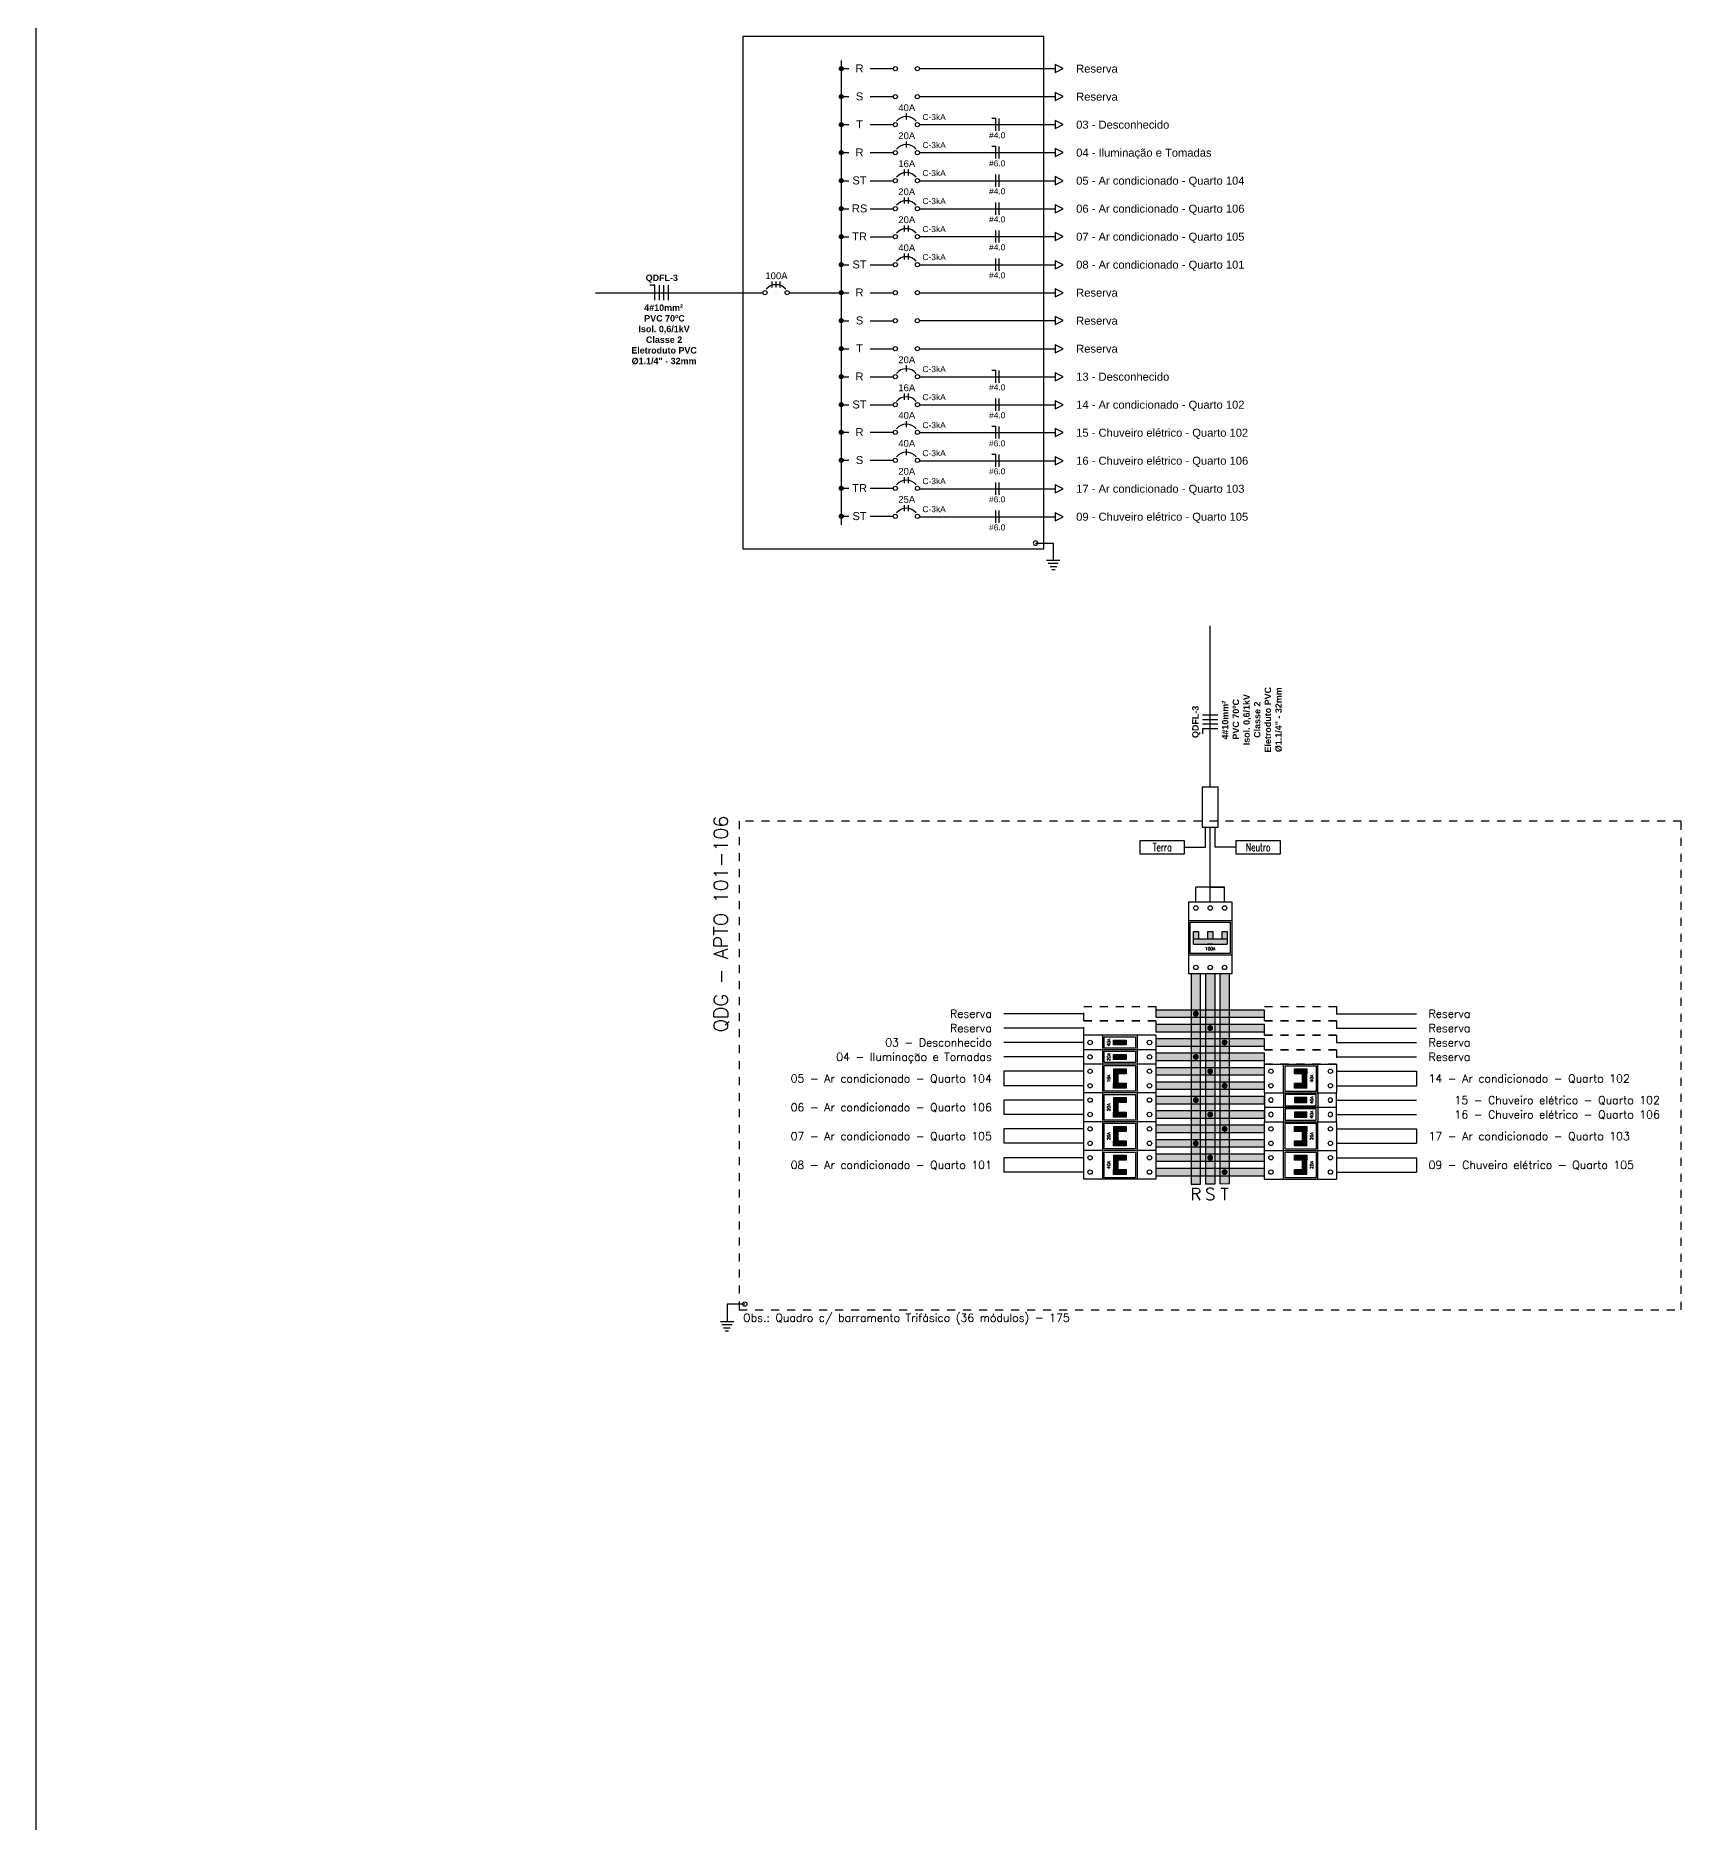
# Model space of a CAD drawing. Extents: x 1450 to 1868, y 82 to 351.
# Drawn here: x 1595.58 to 1616.16, y 166.85 to 189.18 of the extents above; entities that cross this region are included whole.
import ezdxf
from ezdxf.enums import TextEntityAlignment as Align

# ---------------------------------------------------------------- set-up
doc = ezdxf.new("R2010")
doc.units = 0
doc.header["$LTSCALE"] = 0.5
doc.linetypes.add('CONTORNO_QUADRO_T', pattern=[0.35, 0.2, -0.15])
doc.linetypes.add('ELETRODUTO_POLIETILENO_PISO', pattern=[0.55, 0.4, -0.15])
doc.layers.get('0').update_dxf_attribs({"linetype": 'CONTINUOUS'})
for name, color, linetype in [('Condutor Unifilar - Barramento nu', 1, 'CONTINUOUS'), ('DIAGRAMAS_BARRAMENTO', 2, 'CONTINUOUS'), ('DIAGRAMAS_CONTORNO', 2, 'CONTINUOUS'), ('DIAGRAMAS_LINHA', 2, 'CONTINUOUS'), ('DIAGRAMAS_TEXTO', 5, 'CONTINUOUS'), ('DISP_PROTECAO', 1, 'CONTINUOUS'), ('FAM-DISJUNTORES', 1, 'CONTINUOUS'), ('FIACAO', 7, 'CONTINUOUS'), ('INDICACAO_CIRCUITO', 2, 'CONTINUOUS'), ('INDICACAO_CIRCUITO_FIA', 2, 'CONTINUOUS'), ('INDICACAO_POTENCIA', 1, 'CONTINUOUS'), ('Texto Unifilar - 0.3 Vermelho', 80, 'CONTINUOUS')]:
    doc.layers.add(name, color=color, linetype=linetype)
doc.styles.add('Arial', font='arialbd.ttf', dxfattribs={"height": 100})
doc.styles.add('FAM-ARIAL', font='arial.ttf')
doc.styles.add('ROMANS', font='simplex.shx')

# ---------------------------------------------------------------- blocks, each defined once
blk = doc.blocks.new('*U1494', base_point=(1457.387, 88.606))
at = {"linetype": 'Continuous'}
for centre in [(1457.413, 88.606), (1457.69, 88.606)]:
    blk.add_circle(centre, 0.026, dxfattribs=at)
blk.add_arc((1457.551, 88.544), 0.162, 39.9589, 140.0411, dxfattribs=at)
blk = doc.blocks.new('*U1495', base_point=(1457.387, 88.606))
at = {"linetype": 'Continuous'}
for centre in [(1457.413, 88.606), (1457.69, 88.606)]:
    blk.add_circle(centre, 0.026, dxfattribs=at)
blk.add_arc((1457.551, 88.544), 0.162, 39.9589, 140.0411, dxfattribs=at)
blk = doc.blocks.new('*U1498', base_point=(1457.387, 88.606))
at = {"linetype": 'Continuous'}
for centre in [(1457.413, 88.606), (1457.69, 88.606)]:
    blk.add_circle(centre, 0.026, dxfattribs=at)
blk.add_arc((1457.551, 88.544), 0.162, 39.9589, 140.0411, dxfattribs=at)
blk = doc.blocks.new('*U1501', base_point=(1457.387, 88.606))
at = {"linetype": 'Continuous'}
for centre in [(1457.413, 88.606), (1457.69, 88.606)]:
    blk.add_circle(centre, 0.026, dxfattribs=at)
blk.add_arc((1457.551, 88.544), 0.162, 39.9589, 140.0411, dxfattribs=at)
blk = doc.blocks.new('*U1502', base_point=(1457.387, 88.606))
at = {"linetype": 'Continuous'}
for centre in [(1457.413, 88.606), (1457.69, 88.606)]:
    blk.add_circle(centre, 0.026, dxfattribs=at)
blk.add_arc((1457.551, 88.544), 0.162, 39.9589, 140.0411, dxfattribs=at)
blk = doc.blocks.new('*U1503', base_point=(1457.387, 88.606))
at = {"linetype": 'Continuous'}
for centre in [(1457.413, 88.606), (1457.69, 88.606)]:
    blk.add_circle(centre, 0.026, dxfattribs=at)
blk.add_arc((1457.551, 88.544), 0.162, 39.9589, 140.0411, dxfattribs=at)
blk = doc.blocks.new('*U1489', base_point=(576.82, 148.75))
blk.add_line((576.82, 148.56), (576.82, 148.94))
blk = doc.blocks.new('*U1504', base_point=(1457.551, 88.706))
at = {"xscale": 0.2, "yscale": 0.2, "zscale": 0.2}
for p in [(1457.526, 88.706), (1457.576, 88.706)]:
    blk.add_blockref('*U1489', p, dxfattribs=at)
blk = doc.blocks.new('*U1509', base_point=(1457.387, 88.606))
at = {"linetype": 'Continuous'}
for centre in [(1457.413, 88.606), (1457.69, 88.606)]:
    blk.add_circle(centre, 0.026, dxfattribs=at)
blk.add_arc((1457.551, 88.544), 0.162, 39.9589, 140.0411, dxfattribs=at)
blk = doc.blocks.new('*U1510', base_point=(1457.387, 88.606))
at = {"linetype": 'Continuous'}
for centre in [(1457.413, 88.606), (1457.69, 88.606)]:
    blk.add_circle(centre, 0.026, dxfattribs=at)
blk.add_arc((1457.551, 88.544), 0.162, 39.9589, 140.0411, dxfattribs=at)
blk = doc.blocks.new('TERRAQD')
at = {"color": 3, "linetype": 'ByBlock'}
for p, q in [((0, 0), (-0.444, 0)), ((-0.444, 0), (-0.444, -0.435)), ((-0.609, -0.435), (-0.274, -0.435)), ((-0.57, -0.513), (-0.319, -0.513)), ((-0.531, -0.591), (-0.363, -0.591)), ((-0.492, -0.67), (-0.408, -0.67))]:
    blk.add_line(p, q, dxfattribs=at)
blk.add_circle((0, 0), 0.0554, dxfattribs=at)
blk = doc.blocks.new('*U1514', base_point=(1457.387, 88.606))
at = {"linetype": 'Continuous'}
for centre in [(1457.413, 88.606), (1457.69, 88.606)]:
    blk.add_circle(centre, 0.026, dxfattribs=at)
blk.add_arc((1457.551, 88.544), 0.162, 39.9589, 140.0411, dxfattribs=at)
blk = doc.blocks.new('*U1519', base_point=(1476.451, 112.29))
for points in [[(1476.823, 112.321), (1476.823, 112.259), (1476.921, 112.259), (1476.921, 112.321)], [(1476.921, 112.259), (1476.98, 112.259), (1476.98, 112.321), (1476.921, 112.321)]]:
    blk.add_hatch(color=256).paths.add_polyline_path(points)
for p, q in [((1476.451, 112.38), (1477.351, 112.38)), ((1476.451, 112.2), (1476.451, 112.38)), ((1476.686, 112.2), (1476.686, 112.38)), ((1476.921, 112.321), (1476.921, 112.259)), ((1477.117, 112.2), (1477.117, 112.38)), ((1477.351, 112.38), (1477.351, 112.2)), ((1476.451, 112.2), (1477.351, 112.2))]:
    blk.add_line(p, q)
for points in [[(1476.706, 112.22), (1476.706, 112.36), (1477.097, 112.36), (1477.097, 112.22)], [(1476.823, 112.259), (1476.823, 112.321), (1476.98, 112.321), (1476.98, 112.259)]]:
    blk.add_lwpolyline(points, close=True)
for centre in [(1476.53, 112.29), (1477.273, 112.29)]:
    blk.add_circle(centre, 0.0274)
blk = doc.blocks.new('*U1520', base_point=(1476.451, 114.731))
h = blk.add_hatch(color=256)
h.paths.add_polyline_path([(1476.921, 114.852), (1476.823, 114.852), (1476.823, 114.79), (1476.921, 114.79)])
h.paths.add_polyline_path([(1476.823, 114.672), (1476.823, 114.61), (1476.921, 114.61), (1476.921, 114.672)])
blk.add_hatch(color=256).paths.add_polyline_path([(1476.98, 114.852), (1476.921, 114.852), (1476.921, 114.61), (1476.98, 114.61)])
for p, q in [((1476.451, 114.911), (1477.351, 114.911)), ((1476.451, 114.551), (1476.451, 114.911)), ((1476.686, 114.551), (1476.686, 114.911)), ((1476.823, 114.852), (1476.98, 114.852)), ((1476.823, 114.79), (1476.823, 114.852)), ((1476.921, 114.79), (1476.823, 114.79)), ((1476.921, 114.852), (1476.921, 114.61)), ((1476.98, 114.61), (1476.98, 114.852)), ((1476.98, 114.852), (1476.98, 114.79)), ((1477.117, 114.551), (1477.117, 114.911)), ((1477.351, 114.911), (1477.351, 114.551)), ((1476.451, 114.551), (1477.351, 114.551)), ((1476.823, 114.672), (1476.921, 114.672)), ((1476.823, 114.61), (1476.823, 114.672)), ((1476.98, 114.61), (1476.823, 114.61))]:
    blk.add_line(p, q)
blk.add_lwpolyline([(1476.706, 114.57), (1476.706, 114.891), (1477.097, 114.891), (1477.097, 114.57)], close=True)
for centre in [(1476.53, 114.821), (1477.273, 114.821), (1476.53, 114.641), (1477.273, 114.641)]:
    blk.add_circle(centre, 0.0274)
blk = doc.blocks.new('*U1521', base_point=(1476.451, 114.731))
h = blk.add_hatch(color=256)
h.paths.add_polyline_path([(1476.921, 114.852), (1476.823, 114.852), (1476.823, 114.79), (1476.921, 114.79)])
h.paths.add_polyline_path([(1476.823, 114.672), (1476.823, 114.61), (1476.921, 114.61), (1476.921, 114.672)])
blk.add_hatch(color=256).paths.add_polyline_path([(1476.98, 114.852), (1476.921, 114.852), (1476.921, 114.61), (1476.98, 114.61)])
for p, q in [((1476.451, 114.911), (1477.351, 114.911)), ((1476.451, 114.551), (1476.451, 114.911)), ((1476.686, 114.551), (1476.686, 114.911)), ((1476.823, 114.852), (1476.98, 114.852)), ((1476.823, 114.79), (1476.823, 114.852)), ((1476.921, 114.79), (1476.823, 114.79)), ((1476.921, 114.852), (1476.921, 114.61)), ((1476.98, 114.61), (1476.98, 114.852)), ((1476.98, 114.852), (1476.98, 114.79)), ((1477.117, 114.551), (1477.117, 114.911)), ((1477.351, 114.911), (1477.351, 114.551)), ((1476.451, 114.551), (1477.351, 114.551)), ((1476.823, 114.672), (1476.921, 114.672)), ((1476.823, 114.61), (1476.823, 114.672)), ((1476.98, 114.61), (1476.823, 114.61))]:
    blk.add_line(p, q)
blk.add_lwpolyline([(1476.706, 114.57), (1476.706, 114.891), (1477.097, 114.891), (1477.097, 114.57)], close=True)
for centre in [(1476.53, 114.821), (1477.273, 114.821), (1476.53, 114.641), (1477.273, 114.641)]:
    blk.add_circle(centre, 0.0274)
blk = doc.blocks.new('*U1522', base_point=(1476.451, 114.731))
h = blk.add_hatch(color=256)
h.paths.add_polyline_path([(1476.921, 114.852), (1476.823, 114.852), (1476.823, 114.79), (1476.921, 114.79)])
h.paths.add_polyline_path([(1476.823, 114.672), (1476.823, 114.61), (1476.921, 114.61), (1476.921, 114.672)])
blk.add_hatch(color=256).paths.add_polyline_path([(1476.98, 114.852), (1476.921, 114.852), (1476.921, 114.61), (1476.98, 114.61)])
for p, q in [((1476.451, 114.911), (1477.351, 114.911)), ((1476.451, 114.551), (1476.451, 114.911)), ((1476.686, 114.551), (1476.686, 114.911)), ((1476.823, 114.852), (1476.98, 114.852)), ((1476.823, 114.79), (1476.823, 114.852)), ((1476.921, 114.79), (1476.823, 114.79)), ((1476.921, 114.852), (1476.921, 114.61)), ((1476.98, 114.61), (1476.98, 114.852)), ((1476.98, 114.852), (1476.98, 114.79)), ((1477.117, 114.551), (1477.117, 114.911)), ((1477.351, 114.911), (1477.351, 114.551)), ((1476.451, 114.551), (1477.351, 114.551)), ((1476.823, 114.672), (1476.921, 114.672)), ((1476.823, 114.61), (1476.823, 114.672)), ((1476.98, 114.61), (1476.823, 114.61))]:
    blk.add_line(p, q)
blk.add_lwpolyline([(1476.706, 114.57), (1476.706, 114.891), (1477.097, 114.891), (1477.097, 114.57)], close=True)
for centre in [(1476.53, 114.821), (1477.273, 114.821), (1476.53, 114.641), (1477.273, 114.641)]:
    blk.add_circle(centre, 0.0274)
blk = doc.blocks.new('*U1523', base_point=(1476.451, 116.6))
h = blk.add_hatch(color=256)
h.paths.add_polyline_path([(1476.823, 116.812), (1476.823, 116.749), (1476.921, 116.749), (1476.921, 116.812)])
h.paths.add_polyline_path([(1476.823, 116.632), (1476.823, 116.569), (1476.921, 116.569), (1476.921, 116.632)])
h.paths.add_polyline_path([(1476.823, 116.452), (1476.823, 116.389), (1476.921, 116.389), (1476.921, 116.452)])
blk.add_hatch(color=256).paths.add_polyline_path([(1476.98, 116.812), (1476.921, 116.812), (1476.921, 116.389), (1476.98, 116.389)])
for p, q in [((1476.451, 116.87), (1477.351, 116.87)), ((1476.451, 116.33), (1476.451, 116.87)), ((1476.686, 116.33), (1476.686, 116.87)), ((1476.823, 116.749), (1476.823, 116.812)), ((1476.823, 116.812), (1476.98, 116.812)), ((1476.921, 116.812), (1476.921, 116.389)), ((1476.98, 116.389), (1476.98, 116.812)), ((1477.117, 116.33), (1477.117, 116.87)), ((1477.351, 116.87), (1477.351, 116.33)), ((1476.921, 116.749), (1476.823, 116.749)), ((1476.823, 116.632), (1476.921, 116.632)), ((1476.823, 116.569), (1476.823, 116.632)), ((1476.921, 116.569), (1476.823, 116.569)), ((1476.98, 116.632), (1476.98, 116.569)), ((1476.451, 116.33), (1477.351, 116.33)), ((1476.823, 116.452), (1476.921, 116.452)), ((1476.823, 116.389), (1476.823, 116.452)), ((1476.98, 116.389), (1476.823, 116.389))]:
    blk.add_line(p, q)
blk.add_lwpolyline([(1476.706, 116.35), (1476.706, 116.851), (1477.097, 116.851), (1477.097, 116.35)], close=True)
for centre in [(1476.53, 116.78), (1477.273, 116.78), (1476.53, 116.6), (1477.273, 116.6), (1476.53, 116.42), (1477.273, 116.42)]:
    blk.add_circle(centre, 0.0274)
blk = doc.blocks.new('*U1518', base_point=(1476.451, 114.731))
h = blk.add_hatch(color=256)
h.paths.add_polyline_path([(1476.921, 114.852), (1476.823, 114.852), (1476.823, 114.79), (1476.921, 114.79)])
h.paths.add_polyline_path([(1476.823, 114.672), (1476.823, 114.61), (1476.921, 114.61), (1476.921, 114.672)])
blk.add_hatch(color=256).paths.add_polyline_path([(1476.98, 114.852), (1476.921, 114.852), (1476.921, 114.61), (1476.98, 114.61)])
for p, q in [((1476.451, 114.911), (1477.351, 114.911)), ((1476.451, 114.551), (1476.451, 114.911)), ((1476.686, 114.551), (1476.686, 114.911)), ((1476.823, 114.852), (1476.98, 114.852)), ((1476.823, 114.79), (1476.823, 114.852)), ((1476.921, 114.79), (1476.823, 114.79)), ((1476.921, 114.852), (1476.921, 114.61)), ((1476.98, 114.61), (1476.98, 114.852)), ((1476.98, 114.852), (1476.98, 114.79)), ((1477.117, 114.551), (1477.117, 114.911)), ((1477.351, 114.911), (1477.351, 114.551)), ((1476.451, 114.551), (1477.351, 114.551)), ((1476.823, 114.672), (1476.921, 114.672)), ((1476.823, 114.61), (1476.823, 114.672)), ((1476.98, 114.61), (1476.823, 114.61))]:
    blk.add_line(p, q)
blk.add_lwpolyline([(1476.706, 114.57), (1476.706, 114.891), (1477.097, 114.891), (1477.097, 114.57)], close=True)
for centre in [(1476.53, 114.821), (1477.273, 114.821), (1476.53, 114.641), (1477.273, 114.641)]:
    blk.add_circle(centre, 0.0274)
blk = doc.blocks.new('*U1511', base_point=(1457.551, 88.706))
at = {"xscale": 0.2, "yscale": 0.2, "zscale": 0.2}
for p in [(1457.526, 88.706), (1457.576, 88.706)]:
    blk.add_blockref('*U1489', p, dxfattribs=at)
blk = doc.blocks.new('*U1508', base_point=(1457.387, 88.606))
at = {"linetype": 'Continuous'}
for centre in [(1457.413, 88.606), (1457.69, 88.606)]:
    blk.add_circle(centre, 0.026, dxfattribs=at)
blk.add_arc((1457.551, 88.544), 0.162, 39.9589, 140.0411, dxfattribs=at)
blk = doc.blocks.new('*U1507', base_point=(1457.387, 88.606))
at = {"linetype": 'Continuous'}
for centre in [(1457.413, 88.606), (1457.69, 88.606)]:
    blk.add_circle(centre, 0.026, dxfattribs=at)
blk.add_arc((1457.551, 88.544), 0.162, 39.9589, 140.0411, dxfattribs=at)
blk = doc.blocks.new('*U1607', base_point=(576.82, 148.75))
blk.add_line((576.82, 148.56), (576.82, 148.94))
blk = doc.blocks.new('*U1672', base_point=(1604.838, 186.068))
at = {"xscale": 0.2, "yscale": 0.2, "zscale": 0.2}
for p in [(1604.788, 186.068), (1604.838, 186.068), (1604.888, 186.068)]:
    blk.add_blockref('*U1607', p, dxfattribs=at)
blk = doc.blocks.new('*U1673', base_point=(1606.467, 188.168))
at = {"xscale": 0.2, "yscale": 0.2, "zscale": 0.2}
blk.add_blockref('*U1607', (1606.467, 188.168), dxfattribs=at)
blk = doc.blocks.new('*U1674', base_point=(1606.467, 187.818))
at = {"xscale": 0.2, "yscale": 0.2, "zscale": 0.2}
blk.add_blockref('*U1607', (1606.467, 187.818), dxfattribs=at)
blk = doc.blocks.new('*U1675', base_point=(1606.467, 187.468))
at = {"xscale": 0.2, "yscale": 0.2, "zscale": 0.2}
for p in [(1606.442, 187.468), (1606.492, 187.468)]:
    blk.add_blockref('*U1607', p, dxfattribs=at)
blk = doc.blocks.new('*U1676', base_point=(1606.467, 187.118))
at = {"xscale": 0.2, "yscale": 0.2, "zscale": 0.2}
for p in [(1606.442, 187.118), (1606.492, 187.118)]:
    blk.add_blockref('*U1607', p, dxfattribs=at)
blk = doc.blocks.new('*U1677', base_point=(1606.467, 186.768))
at = {"xscale": 0.2, "yscale": 0.2, "zscale": 0.2}
for p in [(1606.442, 186.768), (1606.492, 186.768)]:
    blk.add_blockref('*U1607', p, dxfattribs=at)
blk = doc.blocks.new('*U1678', base_point=(1606.467, 185.018))
at = {"xscale": 0.2, "yscale": 0.2, "zscale": 0.2}
blk.add_blockref('*U1607', (1606.467, 185.018), dxfattribs=at)
blk = doc.blocks.new('*U1679', base_point=(1606.467, 184.668))
at = {"xscale": 0.2, "yscale": 0.2, "zscale": 0.2}
for p in [(1606.442, 184.668), (1606.492, 184.668)]:
    blk.add_blockref('*U1607', p, dxfattribs=at)
blk = doc.blocks.new('*U1680', base_point=(1606.467, 184.323))
at = {"xscale": 0.2, "yscale": 0.2, "zscale": 0.2}
blk.add_blockref('*U1607', (1606.467, 184.323), dxfattribs=at)
blk = doc.blocks.new('*U1681', base_point=(1606.467, 183.973))
at = {"xscale": 0.2, "yscale": 0.2, "zscale": 0.2}
blk.add_blockref('*U1607', (1606.467, 183.973), dxfattribs=at)
blk = doc.blocks.new('*U1682', base_point=(1606.467, 183.623))
at = {"xscale": 0.2, "yscale": 0.2, "zscale": 0.2}
for p in [(1606.442, 183.623), (1606.492, 183.623)]:
    blk.add_blockref('*U1607', p, dxfattribs=at)
blk = doc.blocks.new('FIAÇÃO_DIAGRAMA')
at = {"layer": 'FAM-DISJUNTORES'}
for p, q in [((0, -0.152), (0, 0)), ((0.04, -0.152), (0.04, 0))]:
    blk.add_line(p, q, dxfattribs=at)
blk = doc.blocks.new('FIAÇÃO DIAGRAMA NF')
at = {"layer": 'FAM-DISJUNTORES', "color": 120}
for p, q in [((0, 0.152), (-0.051, 0.152)), ((0, 0), (0, 0.152))]:
    blk.add_line(p, q, dxfattribs=at)
at = {"layer": 'FAM-DISJUNTORES'}
blk.add_line((0.04, 0), (0.04, 0.152), dxfattribs=at)
blk = doc.blocks.new('pingar')
h = blk.add_hatch(color=256)
h.dxf.hatch_style = 1
edge = h.paths.add_edge_path()
edge.add_arc((1071.3, -1250.5), 2.5, 0, 360)
blk.add_circle((1071.3, -1250.5), 2.5)
blk = doc.blocks.new('*U2109', base_point=(576.818, 148.746))
blk.add_line((576.818, 148.556), (576.818, 148.936))
blk = doc.blocks.new('*U2107', base_point=(608.67, 153.293))
for p, q in [((608.67, 153.483), (608.544, 153.483)), ((608.67, 153.103), (608.67, 153.483))]:
    blk.add_line(p, q)
blk = doc.blocks.new('*U2330', base_point=(576.818, 148.746))
blk.add_line((576.818, 148.556), (576.818, 148.936))
blk = doc.blocks.new('*U2329', base_point=(608.67, 153.293))
for p, q in [((608.67, 153.483), (608.544, 153.483)), ((608.67, 153.103), (608.67, 153.483))]:
    blk.add_line(p, q)

msp = doc.modelspace()

# ---------------------------------------------------------------- hatches: boundary and pattern name
at = {"layer": 'DIAGRAMAS_BARRAMENTO'}
for color, points in [(1, [(1610.146, 177.456), (1610.026, 177.456), (1610.026, 174.826), (1610.146, 174.826)]), (42, [(1610.326, 177.456), (1610.206, 177.456), (1610.206, 174.83), (1610.326, 174.83)]), (8, [(1610.506, 177.456), (1610.386, 177.456), (1610.386, 174.83), (1610.506, 174.832)]), (1, [(1609.586, 177.001), (1609.586, 176.911), (1610.946, 176.911), (1610.946, 177.001)]), (42, [(1609.586, 176.821), (1609.586, 176.731), (1610.946, 176.731), (1610.946, 176.821)]), (8, [(1609.586, 176.641), (1609.586, 176.551), (1610.946, 176.551), (1610.946, 176.641)]), (1, [(1609.586, 176.461), (1609.586, 176.371), (1610.946, 176.371), (1610.946, 176.461)]), (42, [(1609.586, 176.281), (1609.586, 176.191), (1610.946, 176.191), (1610.946, 176.281)]), (8, [(1609.586, 176.101), (1609.586, 176.011), (1610.946, 176.011), (1610.946, 176.101)]), (1, [(1609.586, 175.921), (1609.586, 175.831), (1610.946, 175.831), (1610.946, 175.921)]), (42, [(1609.586, 175.741), (1609.586, 175.651), (1610.946, 175.651), (1610.946, 175.741)]), (8, [(1609.586, 175.561), (1609.586, 175.471), (1610.946, 175.471), (1610.946, 175.561)]), (1, [(1609.586, 175.381), (1609.586, 175.291), (1610.946, 175.291), (1610.946, 175.381)]), (42, [(1609.586, 175.201), (1609.586, 175.111), (1610.946, 175.111), (1610.946, 175.201)]), (8, [(1609.586, 175.021), (1609.586, 174.931), (1610.946, 174.931), (1610.946, 175.021)])]:
    msp.add_hatch(color=color, dxfattribs=at).paths.add_polyline_path(points)

# ---------------------------------------------------------------- linework, layer by layer
msp.add_lwpolyline([(1595.582, 311.333), (1595.582, 82.402)])
at = {"layer": 'DIAGRAMAS_BARRAMENTO', "color": 1}
for points in [[(1610.146, 177.456), (1610.026, 177.456), (1610.026, 174.826), (1610.146, 174.826)], [(1609.586, 177.001), (1609.586, 176.911), (1610.946, 176.911), (1610.946, 177.001)], [(1609.586, 176.461), (1609.586, 176.371), (1610.946, 176.371), (1610.946, 176.461)], [(1609.586, 175.921), (1609.586, 175.831), (1610.946, 175.831), (1610.946, 175.921)], [(1609.586, 175.381), (1609.586, 175.291), (1610.946, 175.291), (1610.946, 175.381)]]:
    msp.add_lwpolyline(points, close=True, dxfattribs=at)
at = {"layer": 'DIAGRAMAS_BARRAMENTO', "color": 42}
for points in [[(1610.326, 177.456), (1610.206, 177.456), (1610.206, 174.83), (1610.326, 174.83)], [(1609.586, 176.821), (1609.586, 176.731), (1610.946, 176.731), (1610.946, 176.821)], [(1609.586, 176.281), (1609.586, 176.191), (1610.946, 176.191), (1610.946, 176.281)], [(1609.586, 175.741), (1609.586, 175.651), (1610.946, 175.651), (1610.946, 175.741)], [(1609.586, 175.201), (1609.586, 175.111), (1610.946, 175.111), (1610.946, 175.201)]]:
    msp.add_lwpolyline(points, close=True, dxfattribs=at)
at = {"layer": 'DIAGRAMAS_BARRAMENTO', "color": 8}
for points in [[(1610.506, 177.456), (1610.386, 177.456), (1610.386, 174.83), (1610.506, 174.832)], [(1609.586, 176.641), (1609.586, 176.551), (1610.946, 176.551), (1610.946, 176.641)], [(1609.586, 176.101), (1609.586, 176.011), (1610.946, 176.011), (1610.946, 176.101)], [(1609.586, 175.561), (1609.586, 175.471), (1610.946, 175.471), (1610.946, 175.561)], [(1609.586, 175.021), (1609.586, 174.931), (1610.946, 174.931), (1610.946, 175.021)]]:
    msp.add_lwpolyline(points, close=True, dxfattribs=at)
at = {"layer": 'DIAGRAMAS_BARRAMENTO', "color": 1, "linetype": 'CONTORNO_QUADRO_T'}
for points in [[(1609.586, 177.046), (1609.586, 176.866), (1608.686, 176.866), (1608.686, 177.046)], [(1609.586, 176.866), (1609.586, 176.686), (1608.686, 176.686), (1608.686, 176.866)], [(1610.946, 176.866), (1610.946, 177.046), (1611.846, 177.046), (1611.846, 176.866)], [(1610.946, 176.686), (1610.946, 176.866), (1611.846, 176.866), (1611.846, 176.686)], [(1610.946, 176.506), (1610.946, 176.686), (1611.846, 176.686), (1611.846, 176.506)], [(1610.946, 176.326), (1610.946, 176.506), (1611.846, 176.506), (1611.846, 176.326)]]:
    msp.add_lwpolyline(points, close=True, dxfattribs=at)
at = {"layer": 'DIAGRAMAS_BARRAMENTO', "const_width": 0.0375}
for points in [[(1610.067, 176.956, 1), (1610.104, 176.956, 1)], [(1610.247, 176.776, 1), (1610.284, 176.776, 1)], [(1610.427, 176.596, 1), (1610.464, 176.596, 1)], [(1610.067, 176.416, 1), (1610.104, 176.416, 1)], [(1610.247, 176.236, 1), (1610.284, 176.236, 1)], [(1610.427, 176.056, 1), (1610.464, 176.056, 1)], [(1610.067, 175.876, 1), (1610.104, 175.876, 1)], [(1610.247, 175.696, 1), (1610.284, 175.696, 1)], [(1610.427, 175.516, 1), (1610.464, 175.516, 1)], [(1610.067, 175.336, 1), (1610.104, 175.336, 1)], [(1610.247, 175.156, 1), (1610.284, 175.156, 1)], [(1610.427, 174.976, 1), (1610.464, 174.976, 1)]]:
    msp.add_lwpolyline(points, format="xyb", close=True, dxfattribs=at)
at = {"layer": 'DIAGRAMAS_CONTORNO', "linetype": 'CONTORNO_QUADRO_T'}
msp.add_lwpolyline([(1604.376, 179.361), (1604.376, 173.256), (1616.155, 173.256), (1616.155, 179.361)], close=True, dxfattribs=at)
at = {"layer": 'DIAGRAMAS_LINHA', "color": 1}
msp.add_lwpolyline([(1604.424, 189.167), (1604.424, 182.767), (1608.184, 182.767), (1608.184, 189.167)], close=True, dxfattribs=at)
for points in [[(1605.653, 188.867), (1605.653, 183.067)], [(1605.653, 188.767), (1605.75, 188.767)], [(1606.015, 188.767), (1606.303, 188.767)], [(1606.632, 188.77), (1608.327, 188.77), (1608.327, 188.72), (1608.427, 188.77), (1608.327, 188.82), (1608.327, 188.77)], [(1606.631, 188.417), (1608.327, 188.417), (1608.327, 188.367), (1608.427, 188.417), (1608.327, 188.467), (1608.327, 188.417)], [(1605.653, 188.417), (1605.75, 188.417)], [(1606.015, 188.417), (1606.303, 188.417)], [(1605.653, 188.067), (1605.75, 188.067)], [(1606.015, 188.067), (1606.303, 188.067)], [(1606.631, 188.067), (1608.327, 188.067), (1608.327, 188.017), (1608.427, 188.067), (1608.327, 188.117), (1608.327, 188.067)], [(1605.653, 187.717), (1605.75, 187.717)], [(1606.015, 187.717), (1606.303, 187.717)], [(1606.632, 187.72), (1608.327, 187.72), (1608.327, 187.67), (1608.427, 187.72), (1608.327, 187.77), (1608.327, 187.72)], [(1605.653, 187.367), (1605.75, 187.367)], [(1606.015, 187.367), (1606.303, 187.367)], [(1606.631, 187.367), (1608.327, 187.367), (1608.327, 187.317), (1608.427, 187.367), (1608.327, 187.417), (1608.327, 187.367)], [(1605.653, 187.017), (1605.75, 187.017)], [(1606.015, 187.017), (1606.303, 187.017)], [(1606.631, 187.017), (1608.327, 187.017), (1608.327, 186.967), (1608.427, 187.017), (1608.327, 187.067), (1608.327, 187.017)], [(1605.653, 186.667), (1605.75, 186.667)], [(1606.015, 186.667), (1606.303, 186.667)], [(1606.632, 186.67), (1608.327, 186.67), (1608.327, 186.62), (1608.427, 186.67), (1608.327, 186.72), (1608.327, 186.67)], [(1605.653, 186.317), (1605.75, 186.317)], [(1606.015, 186.317), (1606.303, 186.317)], [(1606.631, 186.317), (1608.327, 186.317), (1608.327, 186.267), (1608.427, 186.317), (1608.327, 186.367), (1608.327, 186.317)], [(1606.631, 185.967), (1608.327, 185.967), (1608.327, 185.917), (1608.427, 185.967), (1608.327, 186.017), (1608.327, 185.967)], [(1602.58, 185.967), (1604.674, 185.967)], [(1605.003, 185.967), (1605.653, 185.967)], [(1605.653, 185.967), (1605.75, 185.967)], [(1606.015, 185.967), (1606.303, 185.967)], [(1605.653, 185.617), (1605.75, 185.617)], [(1606.015, 185.617), (1606.303, 185.617)], [(1606.632, 185.62), (1608.327, 185.62), (1608.327, 185.57), (1608.427, 185.62), (1608.327, 185.67), (1608.327, 185.62)], [(1605.653, 185.267), (1605.75, 185.267)], [(1606.015, 185.267), (1606.303, 185.267)], [(1606.631, 185.267), (1608.327, 185.267), (1608.327, 185.217), (1608.427, 185.267), (1608.327, 185.317), (1608.327, 185.267)], [(1605.653, 184.917), (1605.75, 184.917)], [(1606.015, 184.917), (1606.303, 184.917)], [(1606.631, 184.917), (1608.327, 184.917), (1608.327, 184.867), (1608.427, 184.917), (1608.327, 184.967), (1608.327, 184.917)], [(1605.653, 184.567), (1605.75, 184.567)], [(1606.015, 184.567), (1606.303, 184.567)], [(1606.631, 184.567), (1608.327, 184.567), (1608.327, 184.517), (1608.427, 184.567), (1608.327, 184.617), (1608.327, 184.567)], [(1605.653, 184.222), (1605.75, 184.222)], [(1606.015, 184.222), (1606.303, 184.222)], [(1606.632, 184.22), (1608.327, 184.22), (1608.327, 184.17), (1608.427, 184.22), (1608.327, 184.27), (1608.327, 184.22)], [(1605.653, 183.872), (1605.75, 183.872)], [(1606.015, 183.872), (1606.303, 183.872)], [(1606.631, 183.867), (1608.327, 183.867), (1608.327, 183.817), (1608.427, 183.867), (1608.327, 183.917), (1608.327, 183.867)], [(1606.631, 183.517), (1608.327, 183.517), (1608.327, 183.467), (1608.427, 183.517), (1608.327, 183.567), (1608.327, 183.517)], [(1605.653, 183.522), (1605.75, 183.522)], [(1606.015, 183.522), (1606.303, 183.522)], [(1605.653, 183.172), (1605.75, 183.172)], [(1606.015, 183.172), (1606.303, 183.172)], [(1606.631, 183.167), (1608.327, 183.167), (1608.327, 183.117), (1608.427, 183.167), (1608.327, 183.217), (1608.327, 183.167)]]:
    msp.add_lwpolyline(points, dxfattribs=at)
at = {"layer": 'DIAGRAMAS_LINHA'}
for points in [[(1610.266, 179.786), (1610.266, 181.804)], [(1609.946, 179.036), (1610.206, 179.036), (1610.206, 179.286)], [(1610.266, 178.536), (1610.266, 179.286)], [(1610.586, 179.036), (1610.326, 179.036), (1610.326, 179.286)], [(1610.266, 178.536), (1610.086, 178.536)], [(1610.086, 178.356), (1610.086, 178.536)], [(1610.266, 178.536), (1610.086, 178.536)], [(1610.446, 178.536), (1610.086, 178.536)], [(1610.266, 178.356), (1610.266, 178.536)], [(1610.266, 178.536), (1610.266, 178.536)], [(1610.266, 178.536), (1610.446, 178.536)], [(1610.446, 178.356), (1610.446, 178.536)], [(1608.686, 176.956), (1607.686, 176.956)], [(1611.846, 176.956), (1612.846, 176.956)], [(1608.686, 176.776), (1607.686, 176.776)], [(1611.846, 176.776), (1612.846, 176.776)], [(1608.686, 176.596), (1607.686, 176.596)], [(1608.686, 176.416), (1607.686, 176.416)], [(1611.846, 176.596), (1612.846, 176.596)], [(1611.846, 176.416), (1612.846, 176.416)], [(1608.686, 176.236), (1607.686, 176.236)], [(1607.686, 176.236), (1607.686, 176.056)], [(1611.846, 176.236), (1612.846, 176.236)], [(1612.846, 176.236), (1612.846, 176.056)], [(1608.686, 176.056), (1607.686, 176.056)], [(1611.846, 176.056), (1612.846, 176.056)], [(1607.686, 175.876), (1607.686, 175.696)], [(1608.686, 175.876), (1607.686, 175.876)], [(1611.846, 175.876), (1612.846, 175.876)], [(1608.686, 175.696), (1607.686, 175.696)], [(1608.686, 175.516), (1607.686, 175.516)], [(1607.686, 175.516), (1607.686, 175.336)], [(1611.846, 175.696), (1612.846, 175.696)], [(1611.846, 175.516), (1612.846, 175.516)], [(1612.846, 175.516), (1612.846, 175.336)], [(1608.686, 175.336), (1607.686, 175.336)], [(1611.846, 175.336), (1612.846, 175.336)], [(1607.686, 175.156), (1607.686, 174.976)], [(1608.686, 175.156), (1607.686, 175.156)], [(1611.846, 175.156), (1612.846, 175.156)], [(1612.846, 175.156), (1612.846, 174.976)], [(1608.686, 174.976), (1607.686, 174.976)], [(1611.846, 174.976), (1612.846, 174.976)]]:
    msp.add_lwpolyline(points, dxfattribs=at)
for points in [[(1610.166, 179.286), (1610.366, 179.286), (1610.366, 179.786), (1610.166, 179.786)], [(1609.386, 178.956), (1609.946, 178.956), (1609.946, 179.116), (1609.386, 179.116)], [(1610.586, 178.956), (1611.146, 178.956), (1611.146, 179.116), (1610.586, 179.116)]]:
    msp.add_lwpolyline(points, close=True, dxfattribs=at)
at = {"layer": 'DIAGRAMAS_LINHA', "color": 1}
for centre in [(1606.329, 188.767), (1606.605, 188.767), (1606.329, 188.417), (1606.605, 188.417), (1606.329, 185.967), (1606.605, 185.967), (1606.329, 185.617), (1606.605, 185.617), (1606.329, 185.267), (1606.605, 185.267)]:
    msp.add_circle(centre, 0.026, dxfattribs=at)

# ---------------------------------------------------------------- block references
for name, p in [('FIAÇÃO DIAGRAMA NF', (1607.587, 187.991)), ('FIAÇÃO DIAGRAMA NF', (1607.587, 187.644)), ('FIAÇÃO_DIAGRAMA', (1607.587, 187.443)), ('FIAÇÃO_DIAGRAMA', (1607.587, 187.093)), ('FIAÇÃO_DIAGRAMA', (1607.587, 186.746)), ('FIAÇÃO_DIAGRAMA', (1607.587, 186.393)), ('FIAÇÃO DIAGRAMA NF', (1607.587, 184.841)), ('FIAÇÃO_DIAGRAMA', (1607.587, 184.643)), ('FIAÇÃO DIAGRAMA NF', (1607.587, 184.144)), ('FIAÇÃO DIAGRAMA NF', (1607.587, 183.791)), ('FIAÇÃO_DIAGRAMA', (1607.587, 183.593)), ('FIAÇÃO_DIAGRAMA', (1607.587, 183.243))]:
    msp.add_blockref(name, p)
at = {"layer": 'Condutor Unifilar - Barramento nu', "color": 1, "xscale": 0.01, "yscale": 0.01, "zscale": 0.01}
for p in [(1594.94, 201.272), (1594.94, 200.922), (1594.94, 200.572), (1594.94, 200.222), (1594.94, 199.872), (1594.94, 199.522), (1594.94, 199.172), (1594.94, 198.822), (1594.94, 198.472), (1594.94, 198.122), (1594.94, 197.772), (1594.94, 197.422), (1594.94, 197.072), (1594.94, 196.727), (1594.94, 196.377), (1594.94, 196.027), (1594.94, 195.677)]:
    msp.add_blockref('pingar', p, dxfattribs=at)
at = {"layer": 'DIAGRAMAS_LINHA', "color": 0, "yscale": 0.5, "zscale": 0.5}
for p, xscale in [((1608.082, 182.838), -0.5), ((1604.447, 173.327), 0.5)]:
    msp.add_blockref('TERRAQD', p, dxfattribs=dict(at, xscale=xscale))
at = {"layer": 'DISP_PROTECAO'}
for name, p in [('*U1494', (1606.303, 188.067)), ('*U1673', (1606.467, 188.168)), ('*U1495', (1606.303, 187.717)), ('*U1674', (1606.467, 187.818)), ('*U1498', (1606.303, 187.367)), ('*U1675', (1606.467, 187.468)), ('*U1501', (1606.303, 187.017)), ('*U1676', (1606.467, 187.118)), ('*U1502', (1606.303, 186.667)), ('*U1677', (1606.467, 186.768)), ('*U1504', (1606.467, 186.418)), ('*U1503', (1606.303, 186.317)), ('*U1514', (1604.674, 185.967)), ('*U1672', (1604.838, 186.068)), ('*U1509', (1606.303, 184.917)), ('*U1678', (1606.467, 185.018)), ('*U1510', (1606.303, 184.567)), ('*U1679', (1606.467, 184.668)), ('*U1507', (1606.303, 184.222)), ('*U1680', (1606.467, 184.323)), ('*U1681', (1606.467, 183.973)), ('*U1508', (1606.303, 183.872)), ('*U1509', (1606.303, 183.522)), ('*U1682', (1606.467, 183.623)), ('*U1511', (1606.467, 183.273)), ('*U1510', (1606.303, 183.172)), ('*U1521', (1610.946, 176.146)), ('*U1522', (1610.946, 175.426)), ('*U1522', (1610.946, 175.066))]:
    msp.add_blockref(name, p, dxfattribs=at)
for name, p, rotation in [('*U1523', (1610.266, 178.356), 270), ('*U1519', (1609.586, 176.596), 180), ('*U1519', (1609.586, 176.416), 180), ('*U1518', (1609.586, 176.146), 180), ('*U1520', (1609.586, 175.786), 180), ('*U1520', (1609.586, 175.426), 180), ('*U1520', (1609.586, 175.066), 180)]:
    msp.add_blockref(name, p, dxfattribs=dict(at, rotation=rotation))
at = {"layer": 'DISP_PROTECAO', "xscale": -1, "rotation": 180}
for p in [(1610.946, 175.876), (1610.946, 175.696)]:
    msp.add_blockref('*U1519', p, dxfattribs=at)
at = {"layer": 'FIACAO', "xscale": 0.5, "yscale": 0.5, "zscale": 0.5}
for name, p in [('*U2107', (1603.324, 185.967)), ('*U2109', (1603.381, 185.967)), ('*U2109', (1603.437, 185.967)), ('*U2109', (1603.493, 185.967))]:
    msp.add_blockref(name, p, dxfattribs=at)
at = {"layer": 'FIACAO', "xscale": 0.5, "yscale": 0.5, "zscale": 0.5, "rotation": 90}
for name, p in [('*U2330', (1610.266, 180.686)), ('*U2330', (1610.266, 180.629)), ('*U2330', (1610.266, 180.573)), ('*U2329', (1610.266, 180.517))]:
    msp.add_blockref(name, p, dxfattribs=at)

# ---------------------------------------------------------------- texts
at = {"layer": 'DIAGRAMAS_TEXTO', "style": 'ROMANS'}
msp.add_text('QDG - APTO 101-106', height=0.175, rotation=90, dxfattribs=at).set_placement((1604.289, 179.431), align=Align.BOTTOM_RIGHT)
at = {"layer": 'DIAGRAMAS_TEXTO', "style": 'ROMANS', "width": 0.7}
for s, p in [('Terra', (1609.666, 179.036)), ('Neutro', (1610.866, 179.036))]:
    msp.add_text(s, height=0.1, dxfattribs=at).set_placement(p, align=Align.MIDDLE_CENTER)
at = {"layer": 'DIAGRAMAS_TEXTO', "style": 'ROMANS'}
for p in [(1607.536, 176.956), (1607.536, 176.776)]:
    msp.add_text('Reserva', height=0.1, dxfattribs=at).set_placement(p, align=Align.MIDDLE_RIGHT)
for s, p in [('Reserva', (1612.996, 176.956)), ('Reserva', (1612.996, 176.776)), ('Reserva', (1612.996, 176.596)), ('Reserva', (1612.996, 176.416)), ('Obs.: Quadro c/ barramento Trifásico (36 módulos) - 175', (1604.426, 173.156))]:
    msp.add_text(s, height=0.1, dxfattribs=at).set_placement(p, align=Align.MIDDLE_LEFT)
for s, p in [('R', (1610.086, 174.777)), ('S', (1610.266, 174.777)), ('T', (1610.446, 174.777))]:
    msp.add_text(s, height=0.15, dxfattribs=at).set_placement(p, align=Align.TOP_CENTER)
at = {"layer": 'FAM-DISJUNTORES', "style": 'FAM-ARIAL'}
for p in [(1606.814, 188.124), (1606.814, 187.774), (1606.814, 187.424), (1606.814, 187.074), (1606.814, 186.724), (1606.814, 186.374), (1606.814, 184.974), (1606.814, 184.624), (1606.814, 184.274), (1606.814, 183.924), (1606.814, 183.574), (1606.814, 183.224)]:
    msp.add_text('C-3kA', height=0.075, dxfattribs=at).set_placement(p, align=Align.CENTER)
for s, p in [('#4.0', (1607.705, 187.896)), ('#6.0', (1607.705, 187.546)), ('#4.0', (1607.705, 187.196)), ('#4.0', (1607.705, 186.846)), ('#4.0', (1607.705, 186.496)), ('#4.0', (1607.705, 186.146)), ('#4.0', (1607.705, 184.746)), ('#4.0', (1607.705, 184.396)), ('#6.0', (1607.705, 184.046)), ('#6.0', (1607.705, 183.696)), ('#6.0', (1607.705, 183.346)), ('#6.0', (1607.705, 182.996))]:
    msp.add_text(s, height=0.075, dxfattribs=at).set_placement(p, align=Align.RIGHT)
at = {"layer": 'INDICACAO_CIRCUITO', "style": 'FAM-ARIAL'}
for s, p in [('Reserva', (1608.59, 188.767)), ('Reserva', (1608.59, 188.417)), ('03 - Desconhecido', (1608.59, 188.067)), ('04 - Iluminação e Tomadas', (1608.59, 187.717)), ('05 - Ar condicionado - Quarto 104', (1608.59, 187.367)), ('06 - Ar condicionado - Quarto 106', (1608.59, 187.017)), ('07 - Ar condicionado - Quarto 105', (1608.59, 186.667)), ('08 - Ar condicionado - Quarto 101', (1608.59, 186.317)), ('Reserva', (1608.59, 185.967)), ('Reserva', (1608.59, 185.617)), ('Reserva', (1608.59, 185.267)), ('13 - Desconhecido', (1608.59, 184.917)), ('14 - Ar condicionado - Quarto 102', (1608.59, 184.567)), ('15 - Chuveiro elétrico - Quarto 102', (1608.59, 184.217)), ('16 - Chuveiro elétrico - Quarto 106', (1608.59, 183.867)), ('17 - Ar condicionado - Quarto 103', (1608.59, 183.517)), ('09 - Chuveiro elétrico - Quarto 105', (1608.59, 183.167))]:
    msp.add_text(s, height=0.1, dxfattribs=at).set_placement(p, align=Align.MIDDLE_LEFT)
at = {"layer": 'INDICACAO_CIRCUITO', "color": 5, "style": 'ROMANS'}
for s, p in [('03 - Desconhecido', (1607.536, 176.596)), ('04 - Iluminação e Tomadas', (1607.536, 176.416)), ('05 - Ar condicionado - Quarto 104', (1607.536, 176.146)), ('06 - Ar condicionado - Quarto 106', (1607.536, 175.786)), ('15 - Chuveiro elétrico - Quarto 102', (1615.887, 175.876)), ('16 - Chuveiro elétrico - Quarto 106', (1615.887, 175.696)), ('07 - Ar condicionado - Quarto 105', (1607.536, 175.426)), ('08 - Ar condicionado - Quarto 101', (1607.536, 175.066))]:
    msp.add_text(s, height=0.1, dxfattribs=at).set_placement(p, align=Align.MIDDLE_RIGHT)
for s, p in [('14 - Ar condicionado - Quarto 102', (1612.996, 176.146)), ('17 - Ar condicionado - Quarto 103', (1612.996, 175.426)), ('09 - Chuveiro elétrico - Quarto 105', (1612.996, 175.066))]:
    msp.add_text(s, height=0.1, dxfattribs=at).set_placement(p, align=Align.MIDDLE_LEFT)
at = {"layer": 'INDICACAO_CIRCUITO_FIA', "linetype": 'ELETRODUTO_POLIETILENO_PISO', "insert": (1602.87, 185.82), "char_height": 0.08, "width": 1.13601, "attachment_point": 1, "style": 'Arial'}
msp.add_mtext('\\A1; ^I4#10mm²\\P^IPVC 70ºC\\P\\pxqc;Isol. 0,6/1kV\\PClasse 2\\PEletroduto PVC \\P%%C1.1/4" - 32mm', dxfattribs=at)
at = {"layer": 'INDICACAO_CIRCUITO_FIA', "linetype": 'ELETRODUTO_POLIETILENO_PISO', "insert": (1610.413, 180.062), "char_height": 0.08, "width": 1.13601, "attachment_point": 1, "rotation": 90, "style": 'Arial'}
msp.add_mtext('\\A1; ^I4#10mm²\\P^IPVC 70ºC\\P\\pxqc;Isol. 0,6/1kV\\PClasse 2\\PEletroduto PVC \\P%%C1.1/4" - 32mm', dxfattribs=at)
at = {"layer": 'INDICACAO_CIRCUITO_FIA', "linetype": 'ELETRODUTO_POLIETILENO_PISO', "style": 'Arial'}
msp.add_attdef('QDFL-3', text='-', height=0.08, dxfattribs=at).set_placement((1603.41, 186.193), align=Align.TOP_CENTER)
msp.add_attdef('QDFL-3', text='-', height=0.08, rotation=90, dxfattribs=at).set_placement((1610.04, 180.603), align=Align.TOP_CENTER)
at = {"layer": 'INDICACAO_POTENCIA', "style": 'FAM-ARIAL'}
for s, p in [('40A', (1606.472, 188.236)), ('20A', (1606.472, 187.886)), ('16A', (1606.472, 187.536)), ('20A', (1606.472, 187.186)), ('20A', (1606.472, 186.836)), ('40A', (1606.472, 186.486)), ('100A', (1604.843, 186.136)), ('20A', (1606.472, 185.086)), ('16A', (1606.472, 184.736)), ('40A', (1606.472, 184.391)), ('40A', (1606.472, 184.041)), ('20A', (1606.472, 183.691)), ('25A', (1606.472, 183.341))]:
    msp.add_text(s, height=0.085, dxfattribs=at).set_placement(p, align=Align.CENTER)
at = {"layer": 'INDICACAO_POTENCIA', "color": 5, "style": 'ROMANS'}
msp.add_text('100A', height=0.0391, dxfattribs=at).set_placement((1610.266, 177.768), align=Align.MIDDLE_CENTER)
for s, p in [('40A', (1608.997, 176.596)), ('20A', (1608.997, 176.416)), ('16A', (1608.997, 176.146)), ('40A', (1611.534, 176.146)), ('20A', (1608.997, 175.786)), ('40A', (1611.534, 175.876)), ('40A', (1611.534, 175.696)), ('20A', (1608.997, 175.426)), ('20A', (1611.534, 175.426)), ('40A', (1608.997, 175.066)), ('25A', (1611.534, 175.066))]:
    msp.add_text(s, height=0.0391, rotation=90, dxfattribs=at).set_placement(p, align=Align.MIDDLE_CENTER)
at = {"layer": 'Texto Unifilar - 0.3 Vermelho', "style": 'FAM-ARIAL'}
for s, p in [('R', (1605.882, 188.77)), ('S', (1605.882, 188.42)), ('T', (1605.882, 188.07)), ('R', (1605.882, 187.72)), ('ST', (1605.882, 187.37)), ('RS', (1605.882, 187.02)), ('TR', (1605.882, 186.67)), ('ST', (1605.882, 186.32)), ('R', (1605.882, 185.97)), ('S', (1605.882, 185.62)), ('T', (1605.882, 185.27)), ('R', (1605.882, 184.92)), ('ST', (1605.882, 184.57)), ('R', (1605.882, 184.225)), ('S', (1605.882, 183.875)), ('TR', (1605.882, 183.525)), ('ST', (1605.882, 183.175))]:
    msp.add_text(s, height=0.1, dxfattribs=at).set_placement(p, align=Align.MIDDLE_CENTER)

doc.saveas('drawing.dxf')
